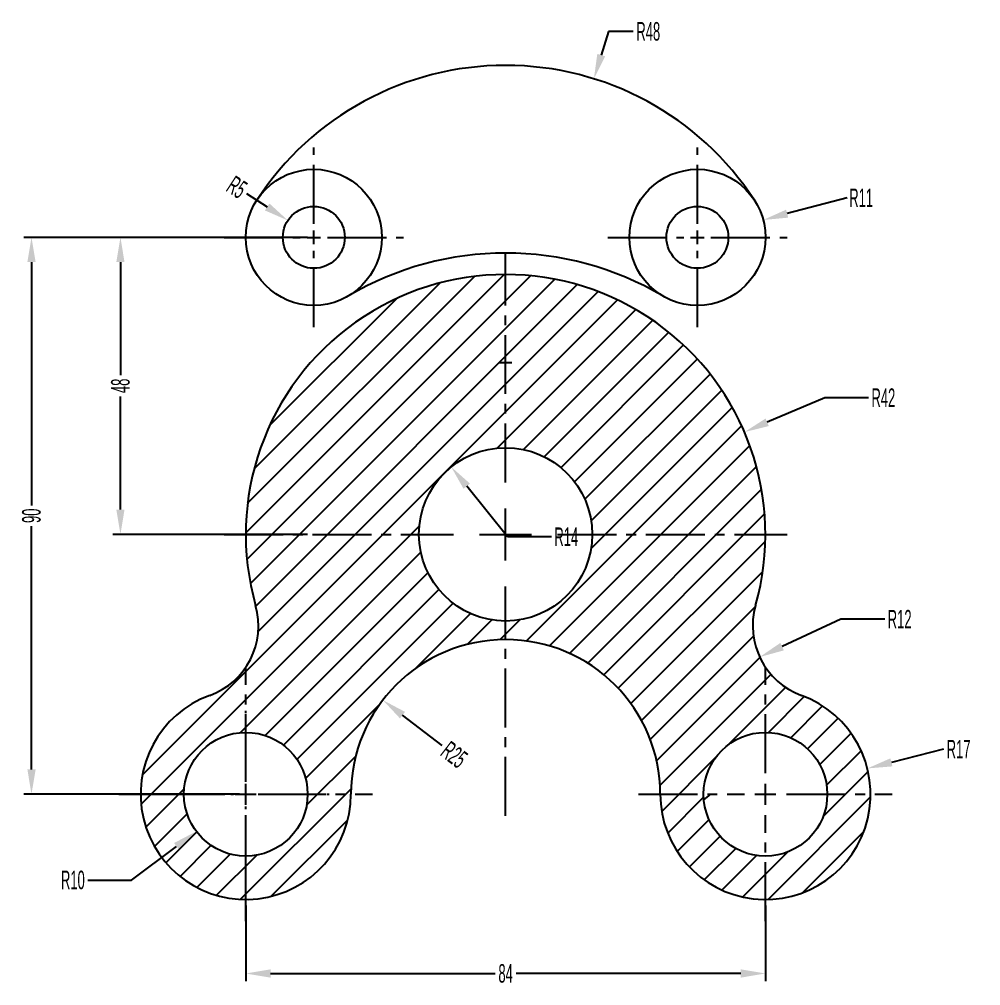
# Model space of a CAD drawing. Header units: millimetres. Extents: x 1568 to 31342, y 459 to 4403.
# Drawn here: x 12765.9 to 12921.3, y 1719.5 to 1875.7 of the extents above; entities that cross this region are included whole.
import ezdxf

# ---------------------------------------------------------------- set-up
doc = ezdxf.new("R2010")
doc.units = ezdxf.units.MM
doc.header["$LTSCALE"] = 0.5
doc.linetypes.add('CENTER2', pattern=[28.575, 19.05, -3.175, 3.175, -3.175])
doc.layers.add('centre line', color=3, linetype='CENTER2')
doc.layers.add('drawing', color=7, linetype='Continuous')
doc.styles.get("Standard").update_dxf_attribs({"font": 'arial.ttf', "width": 0.5})
doc.dimstyles.new('DARSHU2', dxfattribs={"dimtxt": 3, "dimasz": 4, "dimexe": 1.25, "dimexo": 1, "dimtad": 0, "dimtoh": 1, "dimdec": 1, "dimdsep": 46, "dimtxsty": 'Standard', "dimcen": 1, "dimclrd": 6, "dimclre": 6, "dimclrt": 6, "dimadec": 0, "dimazin": 0, "dimtfac": 1, "dimtdec": 1, "dimtofl": 0, "dimtmove": 0, "dimatfit": 3, "dimfxl": 1, "dimtfillclr": 256, "dimlwd": 25, "dimlwe": 25, "dimarcsym": 0})

# ---------------------------------------------------------------- blocks, each defined once
blk = doc.blocks.new('*U489')
at = {"layer": 'centre line', "color": 0, "linetype": 'CENTER2', "transparency": 16777216}
for p, q in [((0, 2.2), (0, 14.5)), ((-14.5, 0), (-2.2, 0)), ((2.2, 0), (14.5, 0)), ((0, -14.5), (0, -2.2))]:
    blk.add_line(p, q, dxfattribs=at)
at = {"layer": 'centre line', "color": 0, "linetype": 'Continuous', "transparency": 16777216}
for p, q in [((-1.1, 0), (1.1, 0)), ((0, -1.1), (0, 1.1))]:
    blk.add_line(p, q, dxfattribs=at)
blk = doc.blocks.new('*U490')
at = {"layer": 'centre line', "color": 0, "linetype": 'CENTER2', "transparency": 16777216}
for p, q in [((0, 2.2), (0, 14.5)), ((-14.5, 0), (-2.2, 0)), ((2.2, 0), (14.5, 0)), ((0, -14.5), (0, -2.2))]:
    blk.add_line(p, q, dxfattribs=at)
at = {"layer": 'centre line', "color": 0, "linetype": 'Continuous', "transparency": 16777216}
for p, q in [((-1.1, 0), (1.1, 0)), ((0, -1.1), (0, 1.1))]:
    blk.add_line(p, q, dxfattribs=at)
blk = doc.blocks.new('*U491')
at = {"layer": 'centre line', "color": 0, "linetype": 'CENTER2', "transparency": 16777216}
for p, q in [((0, 8.4), (0, 45.5)), ((-45.5, 0), (-8.4, 0)), ((8.4, 0), (45.5, 0)), ((0, -45.5), (0, -8.4))]:
    blk.add_line(p, q, dxfattribs=at)
at = {"layer": 'centre line', "color": 0, "linetype": 'Continuous', "transparency": 16777216}
for p, q in [((0, -4.2), (0, 4.2)), ((-4.2, 0), (4.2, 0))]:
    blk.add_line(p, q, dxfattribs=at)
blk = doc.blocks.new('*U492')
at = {"layer": 'centre line', "color": 0, "linetype": 'CENTER2', "transparency": 16777216}
for p, q in [((0, 2), (0, 13.5)), ((-13.5, 0), (-2, 0)), ((2, 0), (13.5, 0)), ((0, -13.5), (0, -2))]:
    blk.add_line(p, q, dxfattribs=at)
at = {"layer": 'centre line', "color": 0, "linetype": 'Continuous', "transparency": 16777216}
for p, q in [((-1, 0), (1, 0)), ((0, -1), (0, 1))]:
    blk.add_line(p, q, dxfattribs=at)
blk = doc.blocks.new('*U493')
at = {"layer": 'centre line', "color": 0, "linetype": 'CENTER2', "transparency": 16777216}
for p, q in [((0, 3.4), (0, 20.5)), ((-20.5, 0), (-3.4, 0)), ((3.4, 0), (20.5, 0)), ((0, -20.5), (0, -3.4))]:
    blk.add_line(p, q, dxfattribs=at)
at = {"layer": 'centre line', "color": 0, "linetype": 'Continuous', "transparency": 16777216}
for p, q in [((0, -1.7), (0, 1.7)), ((-1.7, 0), (1.7, 0))]:
    blk.add_line(p, q, dxfattribs=at)
blk = doc.blocks.new('*U494')
at = {"layer": 'centre line', "color": 0, "linetype": 'CENTER2', "transparency": 16777216}
for p, q in [((0, 3.4), (0, 20.5)), ((-20.5, 0), (-3.4, 0)), ((3.4, 0), (20.5, 0)), ((0, -20.5), (0, -3.4))]:
    blk.add_line(p, q, dxfattribs=at)
at = {"layer": 'centre line', "color": 0, "linetype": 'Continuous', "transparency": 16777216}
for p, q in [((0, -1.7), (0, 1.7)), ((-1.7, 0), (1.7, 0))]:
    blk.add_line(p, q, dxfattribs=at)
blk = doc.blocks.new('*D495')
at = {"layer": 'centre line', "color": 6, "linetype": 'Continuous', "lineweight": 25, "transparency": 16777216}
for p, q in [((12812.48, 1840.43), (12780.97, 1840.43)), ((12782.22, 1836.43), (12782.22, 1818.16)), ((12782.22, 1796.43), (12782.22, 1814.7)), ((12812.48, 1792.43), (12780.97, 1792.43))]:
    blk.add_line(p, q, dxfattribs=at)
at = {"layer": 'centre line', "color": 6, "transparency": 16777216}
for points in [[(12781.55, 1836.43), (12782.88, 1836.43), (12782.22, 1840.43)], [(12781.55, 1796.43), (12782.88, 1796.43), (12782.22, 1792.43)]]:
    blk.add_solid(points, dxfattribs=at)
at = {"layer": 'Defpoints', "color": 0, "transparency": 16777216}
for p in [(12813.48, 1840.43), (12782.22, 1792.43), (12813.48, 1792.43)]:
    blk.add_point(p, dxfattribs=at)
at = {"layer": 'centre line', "color": 6, "transparency": 16777216, "insert": (12782.22, 1816.43), "char_height": 3, "attachment_point": 5, "rotation": 90}
blk.add_mtext('48', dxfattribs=at)
blk = doc.blocks.new('*D496')
at = {"layer": 'centre line', "color": 6, "linetype": 'Continuous', "lineweight": 25, "transparency": 16777216}
for p, q in [((12812.48, 1840.43), (12766.59, 1840.43)), ((12767.84, 1836.43), (12767.84, 1797.12)), ((12767.84, 1754.43), (12767.84, 1793.73)), ((12801.48, 1750.43), (12766.59, 1750.43))]:
    blk.add_line(p, q, dxfattribs=at)
at = {"layer": 'centre line', "color": 6, "transparency": 16777216}
for points in [[(12767.18, 1836.43), (12768.51, 1836.43), (12767.84, 1840.43)], [(12767.18, 1754.43), (12768.51, 1754.43), (12767.84, 1750.43)]]:
    blk.add_solid(points, dxfattribs=at)
at = {"layer": 'Defpoints', "color": 0, "transparency": 16777216}
for p in [(12813.48, 1840.43), (12767.84, 1750.43), (12802.48, 1750.43)]:
    blk.add_point(p, dxfattribs=at)
at = {"layer": 'centre line', "color": 6, "transparency": 16777216, "insert": (12767.84, 1795.43), "char_height": 3, "attachment_point": 5, "rotation": 90}
blk.add_mtext('90', dxfattribs=at)
blk = doc.blocks.new('*D497')
at = {"layer": 'centre line', "color": 6, "linetype": 'Continuous', "lineweight": 25, "transparency": 16777216}
for p, q in [((12802.48, 1732.43), (12802.48, 1720.21)), ((12886.48, 1732.43), (12886.48, 1720.21)), ((12806.48, 1721.46), (12842.78, 1721.46)), ((12882.48, 1721.46), (12846.17, 1721.46))]:
    blk.add_line(p, q, dxfattribs=at)
at = {"layer": 'centre line', "color": 6, "transparency": 16777216}
for points in [[(12806.48, 1722.13), (12806.48, 1720.79), (12802.48, 1721.46)], [(12882.48, 1722.13), (12882.48, 1720.79), (12886.48, 1721.46)]]:
    blk.add_solid(points, dxfattribs=at)
at = {"layer": 'Defpoints', "color": 0, "transparency": 16777216}
for p in [(12802.48, 1733.43), (12886.48, 1733.43), (12886.48, 1721.46)]:
    blk.add_point(p, dxfattribs=at)
at = {"layer": 'centre line', "color": 6, "transparency": 16777216, "insert": (12844.48, 1721.46), "char_height": 3, "attachment_point": 5}
blk.add_mtext('84', dxfattribs=at)
blk = doc.blocks.new('*D498')
at = {"layer": 'centre line', "color": 6, "linetype": 'Continuous', "lineweight": 25, "transparency": 16777216}
for p, q in [((12861.12, 1873.7), (12859.93, 1869.88)), ((12865.12, 1873.7), (12861.12, 1873.7))]:
    blk.add_line(p, q, dxfattribs=at)
at = {"layer": 'centre line', "color": 6, "lineweight": 25, "transparency": 16777216}
for p, q in [((12844.48, 1819.23), (12844.48, 1821.23)), ((12843.48, 1820.23), (12845.48, 1820.23))]:
    blk.add_line(p, q, dxfattribs=at)
at = {"layer": 'centre line', "color": 6, "transparency": 16777216}
blk.add_solid([(12859.3, 1870.08), (12860.57, 1869.68), (12858.75, 1866.06)], dxfattribs=at)
at = {"layer": 'Defpoints', "color": 0, "transparency": 16777216}
for p in [(12858.75, 1866.06), (12844.48, 1820.23)]:
    blk.add_point(p, dxfattribs=at)
at = {"layer": 'centre line', "color": 6, "transparency": 16777216, "insert": (12867.54, 1873.7), "char_height": 3, "attachment_point": 5}
blk.add_mtext('R48', dxfattribs=at)
blk = doc.blocks.new('*D499')
at = {"layer": 'centre line', "color": 6, "linetype": 'Continuous', "lineweight": 25, "transparency": 16777216}
blk.add_line((12899.67, 1846.82), (12889.98, 1844.26), dxfattribs=at)
at = {"layer": 'centre line', "color": 6, "lineweight": 25, "transparency": 16777216}
for p, q in [((12875.48, 1839.43), (12875.48, 1841.43)), ((12874.48, 1840.43), (12876.48, 1840.43))]:
    blk.add_line(p, q, dxfattribs=at)
at = {"layer": 'centre line', "color": 6, "transparency": 16777216}
blk.add_solid([(12889.81, 1844.9), (12890.15, 1843.61), (12886.11, 1843.24)], dxfattribs=at)
at = {"layer": 'Defpoints', "color": 0, "transparency": 16777216}
for p in [(12886.11, 1843.24), (12875.48, 1840.43)]:
    blk.add_point(p, dxfattribs=at)
at = {"layer": 'centre line', "color": 6, "transparency": 16777216, "insert": (12901.95, 1846.82), "char_height": 3, "attachment_point": 5}
blk.add_mtext('R11', dxfattribs=at)
blk = doc.blocks.new('*D500')
at = {"layer": 'centre line', "color": 6, "linetype": 'Continuous', "lineweight": 25, "transparency": 16777216}
blk.add_line((12802.58, 1847.52), (12805.94, 1845.34), dxfattribs=at)
at = {"layer": 'centre line', "color": 6, "lineweight": 25, "transparency": 16777216}
for p, q in [((12813.48, 1839.43), (12813.48, 1841.43)), ((12812.48, 1840.43), (12814.48, 1840.43))]:
    blk.add_line(p, q, dxfattribs=at)
at = {"layer": 'centre line', "color": 6, "transparency": 16777216}
blk.add_solid([(12806.3, 1845.9), (12805.57, 1844.78), (12809.29, 1843.16)], dxfattribs=at)
at = {"layer": 'Defpoints', "color": 0, "transparency": 16777216}
for p in [(12809.29, 1843.16), (12813.48, 1840.43)]:
    blk.add_point(p, dxfattribs=at)
at = {"layer": 'centre line', "color": 6, "transparency": 16777216, "insert": (12801.04, 1848.53), "char_height": 3, "attachment_point": 5, "rotation": 326.9125}
blk.add_mtext('R5', dxfattribs=at)
blk = doc.blocks.new('*D501')
at = {"layer": 'centre line', "color": 6, "linetype": 'Continuous', "lineweight": 25, "transparency": 16777216}
for p, q in [((12896.05, 1814.52), (12886.76, 1810.54)), ((12903.13, 1814.52), (12896.05, 1814.52))]:
    blk.add_line(p, q, dxfattribs=at)
at = {"layer": 'centre line', "color": 6, "lineweight": 25, "transparency": 16777216}
for p, q in [((12844.48, 1791.43), (12844.48, 1793.43)), ((12843.48, 1792.43), (12845.48, 1792.43))]:
    blk.add_line(p, q, dxfattribs=at)
at = {"layer": 'centre line', "color": 6, "transparency": 16777216}
blk.add_solid([(12886.5, 1811.15), (12887.02, 1809.93), (12883.08, 1808.96)], dxfattribs=at)
at = {"layer": 'Defpoints', "color": 0, "transparency": 16777216}
for p in [(12883.08, 1808.96), (12844.48, 1792.43)]:
    blk.add_point(p, dxfattribs=at)
at = {"layer": 'centre line', "color": 6, "transparency": 16777216, "insert": (12905.54, 1814.52), "char_height": 3, "attachment_point": 5}
blk.add_mtext('R42', dxfattribs=at)
blk = doc.blocks.new('*D502')
at = {"layer": 'centre line', "color": 6, "linetype": 'Continuous', "lineweight": 25, "transparency": 16777216}
for p, q in [((12898.68, 1778.72), (12889.17, 1774.29)), ((12905.76, 1778.72), (12898.68, 1778.72))]:
    blk.add_line(p, q, dxfattribs=at)
at = {"layer": 'centre line', "color": 6, "transparency": 16777216}
blk.add_solid([(12888.89, 1774.89), (12889.45, 1773.68), (12885.54, 1772.6)], dxfattribs=at)
at = {"layer": 'Defpoints', "color": 0, "transparency": 16777216}
for p in [(12896.42, 1777.67), (12885.54, 1772.6)]:
    blk.add_point(p, dxfattribs=at)
at = {"layer": 'centre line', "color": 6, "transparency": 16777216, "insert": (12908.17, 1778.72), "char_height": 3, "attachment_point": 5}
blk.add_mtext('R12', dxfattribs=at)
blk = doc.blocks.new('*D503')
at = {"layer": 'centre line', "color": 6, "linetype": 'Continuous', "lineweight": 25, "transparency": 16777216}
blk.add_line((12915.28, 1757.72), (12906.83, 1755.58), dxfattribs=at)
at = {"layer": 'centre line', "color": 6, "lineweight": 25, "transparency": 16777216}
for p, q in [((12886.48, 1749.43), (12886.48, 1751.43)), ((12885.48, 1750.43), (12887.48, 1750.43))]:
    blk.add_line(p, q, dxfattribs=at)
at = {"layer": 'centre line', "color": 6, "transparency": 16777216}
blk.add_solid([(12906.67, 1756.23), (12907, 1754.93), (12902.96, 1754.6)], dxfattribs=at)
at = {"layer": 'Defpoints', "color": 0, "transparency": 16777216}
for p in [(12902.96, 1754.6), (12886.48, 1750.43)]:
    blk.add_point(p, dxfattribs=at)
at = {"layer": 'centre line', "color": 6, "transparency": 16777216, "insert": (12917.7, 1757.72), "char_height": 3, "attachment_point": 5}
blk.add_mtext('R17', dxfattribs=at)
blk = doc.blocks.new('*D504')
at = {"layer": 'centre line', "color": 6, "lineweight": 25, "transparency": 16777216}
for p, q in [((12802.48, 1749.43), (12802.48, 1751.43)), ((12801.48, 1750.43), (12803.48, 1750.43))]:
    blk.add_line(p, q, dxfattribs=at)
at = {"layer": 'centre line', "color": 6, "linetype": 'Continuous', "lineweight": 25, "transparency": 16777216}
for p, q in [((12784.03, 1736.56), (12791.29, 1742.01)), ((12776.94, 1736.56), (12784.03, 1736.56))]:
    blk.add_line(p, q, dxfattribs=at)
at = {"layer": 'centre line', "color": 6, "transparency": 16777216}
blk.add_solid([(12790.89, 1742.55), (12791.69, 1741.48), (12794.48, 1744.42)], dxfattribs=at)
at = {"layer": 'Defpoints', "color": 0, "transparency": 16777216}
for p in [(12802.48, 1750.43), (12794.48, 1744.42)]:
    blk.add_point(p, dxfattribs=at)
at = {"layer": 'centre line', "color": 6, "transparency": 16777216, "insert": (12774.53, 1736.56), "char_height": 3, "attachment_point": 5}
blk.add_mtext('R10', dxfattribs=at)
blk = doc.blocks.new('*D505')
at = {"layer": 'centre line', "color": 6, "linetype": 'Continuous', "lineweight": 25, "transparency": 16777216}
blk.add_line((12834.24, 1758.28), (12827.81, 1763.21), dxfattribs=at)
at = {"layer": 'centre line', "color": 6, "transparency": 16777216}
blk.add_solid([(12828.22, 1763.74), (12827.41, 1762.68), (12824.64, 1765.64)], dxfattribs=at)
at = {"layer": 'Defpoints', "color": 0, "transparency": 16777216}
for p in [(12824.64, 1765.64), (12844.48, 1750.43)]:
    blk.add_point(p, dxfattribs=at)
at = {"layer": 'centre line', "color": 6, "transparency": 16777216, "insert": (12836.16, 1756.81), "char_height": 3, "attachment_point": 5, "rotation": 322.5065}
blk.add_mtext('R25', dxfattribs=at)
blk = doc.blocks.new('*D506')
at = {"layer": 'centre line', "color": 6, "linetype": 'Continuous', "lineweight": 25, "transparency": 16777216}
for p, q in [((12844.79, 1792.04), (12838.2, 1800.21)), ((12851.88, 1792.04), (12844.79, 1792.04))]:
    blk.add_line(p, q, dxfattribs=at)
at = {"layer": 'centre line', "color": 6, "transparency": 16777216}
blk.add_solid([(12838.72, 1800.63), (12837.68, 1799.79), (12835.69, 1803.32)], dxfattribs=at)
at = {"layer": 'Defpoints', "color": 0, "transparency": 16777216}
for p in [(12835.69, 1803.32), (12844.48, 1792.43)]:
    blk.add_point(p, dxfattribs=at)
at = {"layer": 'centre line', "color": 6, "transparency": 16777216, "insert": (12854.29, 1792.04), "char_height": 3, "attachment_point": 5}
blk.add_mtext('R14', dxfattribs=at)

msp = doc.modelspace()

# ---------------------------------------------------------------- hatches: boundary and pattern name
at = {"layer": 'centre line', "true_color": 0xffffff}
h = msp.add_hatch(dxfattribs=at)
h.set_pattern_fill('ANSI31')
h.paths.add_polyline_path([(12844.476, 1834.427, 0.4142136), (12802.476, 1792.427), (12830.476, 1792.427, -0.4142136), (12844.476, 1806.427)])
h.paths.add_polyline_path([(12844.476, 1834.427), (12844.476, 1806.427, -0.4142136), (12858.476, 1792.427), (12886.476, 1792.427, 0.4142136)])
h.paths.add_polyline_path([(12886.476, 1792.427), (12858.476, 1792.427, -0.4142136), (12844.476, 1778.427), (12844.476, 1775.427, -0.4142136), (12869.476, 1750.427), (12876.476, 1750.427, -0.4142136), (12886.476, 1760.427), (12886.476, 1770.952, -0.2212254), (12884.877, 1780.949, 0.0693163)])
h.paths.add_polyline_path([(12830.476, 1792.427), (12802.476, 1792.427, 0.0693163), (12804.075, 1780.949, -0.2212254), (12802.476, 1770.952), (12802.476, 1760.427, -0.4142136), (12812.476, 1750.427), (12819.476, 1750.427, -0.4142136), (12844.476, 1775.427), (12844.476, 1778.427, -0.4142136)])
h.paths.add_polyline_path([(12802.476, 1770.952, -0.1579798), (12796.647, 1766.397, 0.3150409), (12785.476, 1750.427), (12792.476, 1750.427, -0.4142136), (12802.476, 1760.427)])
h.paths.add_polyline_path([(12819.476, 1750.427), (12812.476, 1750.427, -0.4142136), (12802.476, 1740.427), (12802.476, 1733.427, 0.4142136)])
h.paths.add_polyline_path([(12802.476, 1740.427, -0.4142136), (12792.476, 1750.427), (12785.476, 1750.427, 0.4142136), (12802.476, 1733.427)])
h.paths.add_polyline_path([(12876.476, 1750.427), (12869.476, 1750.427, 0.4142136), (12886.476, 1733.427), (12886.476, 1740.427, -0.4142136)])
h.paths.add_polyline_path([(12903.476, 1750.427), (12896.476, 1750.427, -0.4142136), (12886.476, 1740.427), (12886.476, 1733.427, 0.4142136)])
h.paths.add_polyline_path([(12892.305, 1766.397, -0.1579798), (12886.476, 1770.952), (12886.476, 1760.427, -0.4142136), (12896.476, 1750.427), (12903.476, 1750.427, 0.3150409)])

# ---------------------------------------------------------------- linework, layer by layer
at = {"layer": 'drawing'}
for centre, radius in [((12813.476, 1840.427), 11), ((12875.476, 1840.427), 11), ((12813.476, 1840.427), 5), ((12875.476, 1840.427), 5), ((12844.476, 1792.427), 14), ((12802.476, 1750.427), 10), ((12886.476, 1750.427), 10)]:
    msp.add_circle(centre, radius, dxfattribs=at)
for centre, radius, start, end in [((12844.476, 1820.228), 48, 33.0875, 146.9125), ((12844.476, 1787.892), 50, 59.45621, 120.54379), ((12844.476, 1792.427), 42, 344.13923, 195.86077), ((12792.532, 1777.669), 12, 290.05376, 15.86077), ((12896.42, 1777.669), 12, 164.13923, 249.94624), ((12844.476, 1750.427), 25, 0, 180), ((12802.476, 1750.427), 17, 110.05376, 0), ((12886.476, 1750.427), 17, 180, 69.94624), ((12844.476, 1787.892), 50, 309.85498, 311.47144)]:
    msp.add_arc(centre, radius, start, end, dxfattribs=at)

# ---------------------------------------------------------------- block references
at = {"layer": 'centre line', "linetype": 'CENTER2'}
for name, p in [('*U490', (12813.476, 1840.427)), ('*U489', (12875.476, 1840.427)), ('*U491', (12844.476, 1792.427)), ('*U493', (12802.476, 1750.427)), ('*U494', (12886.476, 1750.427)), ('*U492', (12802.476, 1750.427))]:
    msp.add_blockref(name, p, dxfattribs=at)

# ---------------------------------------------------------------- dimensions: what is measured, and where the dimension line sits
at = {"layer": 'centre line'}
for center, mpoint, picture, middle in [((12844.476, 1820.228), (12858.745, 1866.058), '*D498', (12867.542, 1873.697)), ((12813.476, 1840.427), (12809.287, 1843.157), '*D500', (12801.042, 1848.529))]:
    dim = msp.add_radius_dim(center=center, mpoint=mpoint, dimstyle='DARSHU2', dxfattribs=at)
    dim.commit()
    dim.dimension.update_dxf_attribs({"geometry": picture, "text_midpoint": middle})
for center, mpoint, picture, middle in [((12875.476, 1840.427), (12886.112, 1843.235), '*D499', (12899.674, 1846.815)), ((12844.476, 1792.427), (12883.084, 1808.963), '*D501', (12905.542, 1814.517)), ((12844.476, 1792.427), (12835.686, 1803.324), '*D506', (12854.292, 1792.037)), ((12896.42, 1777.669), (12885.545, 1772.597), '*D502', (12908.169, 1778.722)), ((12844.476, 1750.427), (12824.64, 1765.644), '*D505', (12836.161, 1756.806)), ((12886.476, 1750.427), (12902.956, 1754.599), '*D503', (12915.279, 1757.718)), ((12802.476, 1750.427), (12794.483, 1744.417), '*D504', (12774.527, 1736.557))]:
    dim = msp.add_radius_dim(center=center, mpoint=mpoint, dimstyle='DARSHU2', dxfattribs=at)
    dim.commit()
    dim.dimension.update_dxf_attribs({"geometry": picture, "text_midpoint": middle, "dimtype": 164})
for base, p2, picture, middle in [((12767.843, 1750.427), (12802.476, 1750.427), '*D496', (12767.843, 1795.427)), ((12782.218, 1792.427), (12813.476, 1792.427), '*D495', (12782.218, 1816.427))]:
    dim = msp.add_linear_dim(base=base, p1=(12813.476, 1840.427), p2=p2, angle=90, dimstyle='DARSHU2', dxfattribs=at)
    dim.commit()
    dim.dimension.update_dxf_attribs({"geometry": picture, "text_midpoint": middle})
dim = msp.add_linear_dim(base=(12886.476, 1721.46), p1=(12802.476, 1733.427), p2=(12886.476, 1733.427), dimstyle='DARSHU2', dxfattribs=at)
dim.commit()
dim.dimension.update_dxf_attribs({"geometry": '*D497', "text_midpoint": (12844.476, 1721.46)})

doc.saveas('drawing.dxf')
